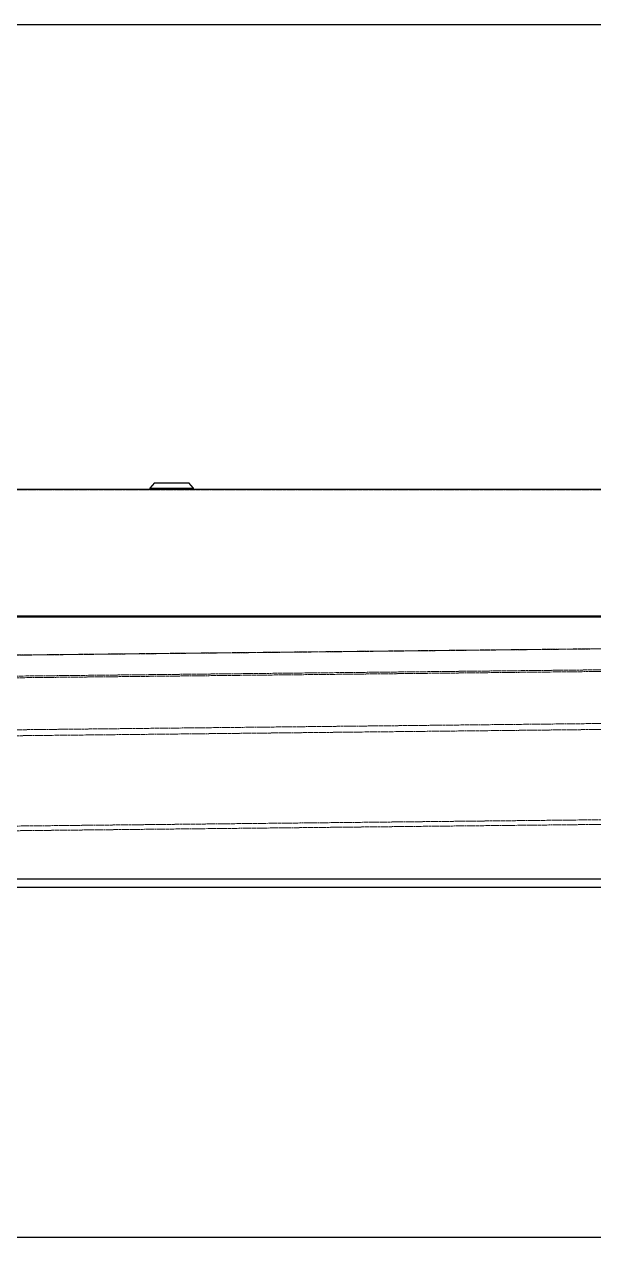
# Model space of a CAD drawing. Header units: millimetres. Extents: x -18594 to 273470, y -238787 to 48452.
# Drawn here: x 174383 to 174745, y -30020 to -29242 of the extents above; entities that cross this region are included whole.
import ezdxf

# ---------------------------------------------------------------- set-up
doc = ezdxf.new("R2010")
doc.units = ezdxf.units.MM
doc.linetypes.add('Xref AGV layout$0$PHANTOM', pattern=[2.5, 1.25, -0.25, 0.25, -0.25, 0.25, -0.25])
doc.layers.add('AM_BOR', color=4, linetype='Continuous', lineweight=25)

# ---------------------------------------------------------------- blocks, each defined once
blk = doc.blocks.new('Xref AGV layout$0$A$C6D3E55E3')
at = {"color": 7, "linetype": 'Continuous', "lineweight": 25}
for p, q in [((2729.75, 1706.12), (2726.75, 1702.82)), ((2729.75, 1706.12), (2740.1, 1706.12)), ((2740.1, 1706.12), (2751.75, 1706.12)), ((2754.75, 1702.82), (2751.75, 1706.12)), ((3234.81, 1701.82), (2147.25, 1701.82)), ((2726.75, 1702.82), (2726.75, 1701.82)), ((2726.75, 1702.82), (2739.92, 1702.82)), ((2739.92, 1702.82), (2754.75, 1702.82)), ((2754.75, 1701.82), (2754.75, 1702.82)), ((3169.56, 1621.18), (2149.25, 1621.18)), ((2149.25, 1620.94), (3171.19, 1620.94)), ((3140.26, 1453.82), (2149.24, 1453.82)), ((2308.91, 1448.82), (3140.91, 1448.82)), ((3102.12, 1225.82), (2545.78, 1225.82))]:
    blk.add_line(p, q, dxfattribs=at)
at = {"color": 8, "linetype": 'Xref AGV layout$0$PHANTOM', "lineweight": 18}
for p, q in [((2147.25, 1701.76), (3234.57, 1701.76)), ((3156.42, 1602.1), (2147.25, 1591.26)), ((2147.25, 1591.14), (3156.35, 1601.98)), ((3150.22, 1588.6), (2147.25, 1577.83)), ((2147.25, 1576.76), (3149.97, 1587.54)), ((3144.86, 1554.38), (2147.25, 1543.66)), ((2147.25, 1539.87), (3144.55, 1550.58)), ((3142.3, 1493.09), (2147.25, 1482.41)), ((2147.25, 1479.43), (3142.25, 1490.12))]:
    blk.add_line(p, q, dxfattribs=at)
blk = doc.blocks.new('Xref AGV layout$0$AGV single fwd')
blk.add_lwpolyline([(31012.9, -237035.38), (37046.11, -237035.38), (37046.11, -238787.38), (31012.9, -238787.38)], close=True)
at = {"rotation": 180}
blk.add_blockref('Xref AGV layout$0$A$C6D3E55E3', (37023.03, -236789.55), dxfattribs=at)
blk = doc.blocks.new('Xref AGV layout')
at = {"rotation": 180}
blk.add_blockref('Xref AGV layout$0$AGV single fwd', (208758.83, -268029.38), dxfattribs=at)

msp = doc.modelspace()

# ---------------------------------------------------------------- block references
at = {"layer": 'AM_BOR'}
msp.add_blockref('Xref AGV layout', (0, 0), dxfattribs=at)

doc.saveas('drawing.dxf')
